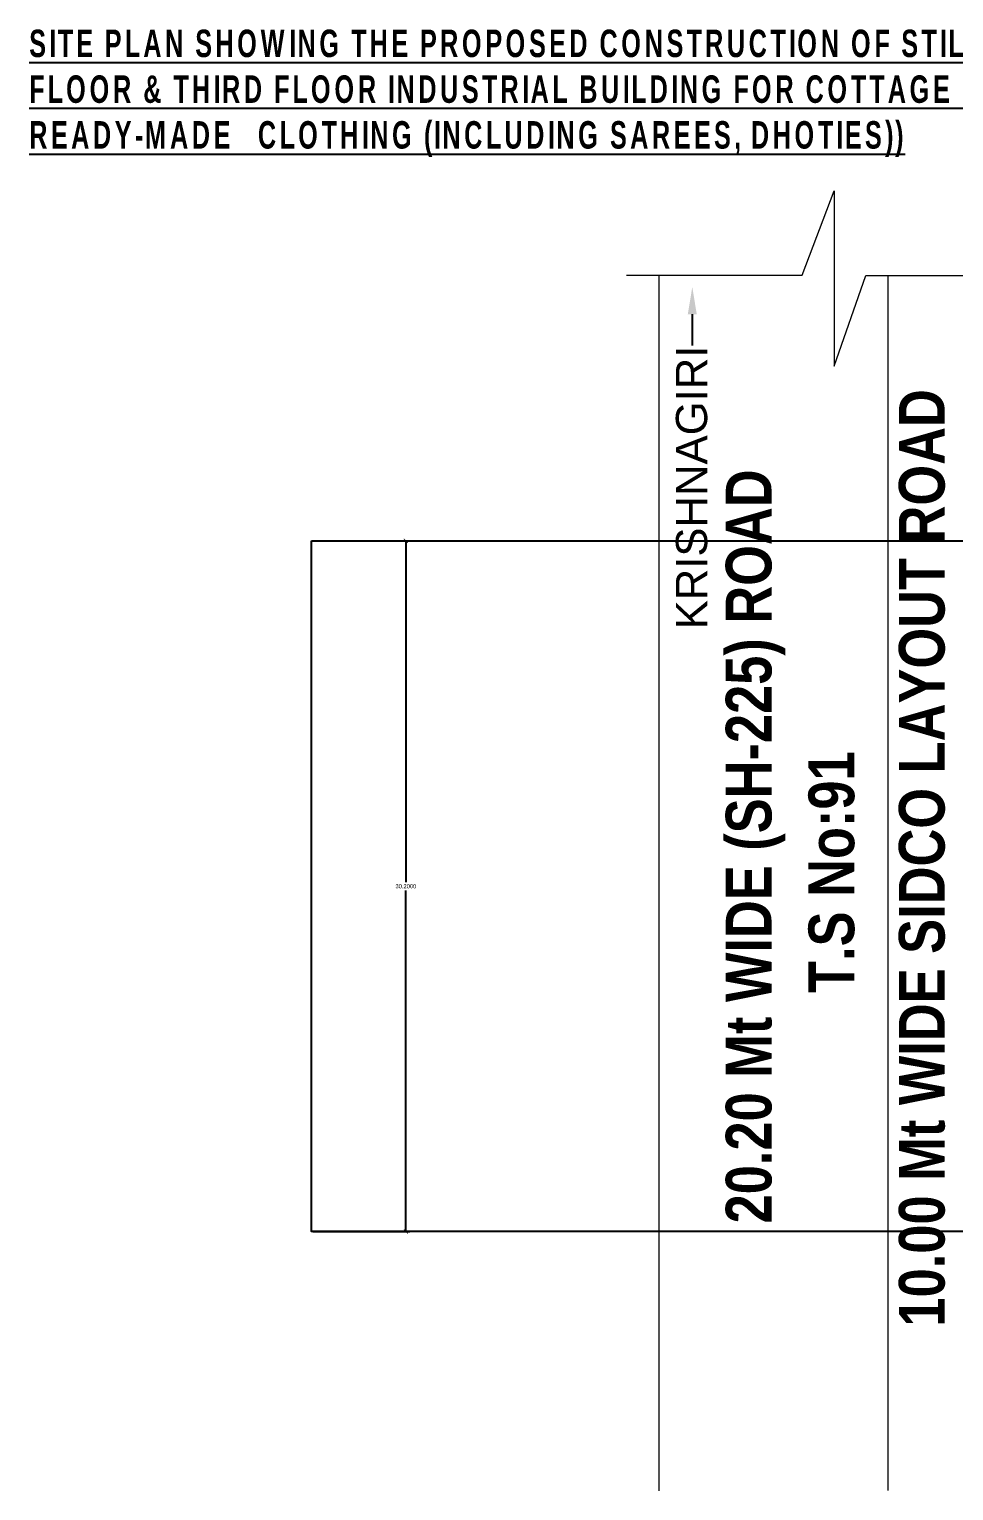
# Model space of a CAD drawing. Header units: metres. Extents: x -1559842 to -1559684, y 41615 to 41715.
# Drawn here: x -1559762.1 to -1559721.7, y 41643.7 to 41707.6 of the extents above; entities that cross this region are included whole.
import ezdxf
from ezdxf import colors
from ezdxf.entities.mleader import LeaderData, LeaderLine
from ezdxf.math import Vec2, Vec3

# ---------------------------------------------------------------- set-up
doc = ezdxf.new("R2010")
doc.units = ezdxf.units.M
doc.header["$LTSCALE"] = 750
doc.header["$MEASUREMENT"] = 0
doc.header["$PDMODE"] = 35
doc.header["$PDSIZE"] = 50
doc.linetypes.add('DASHED2', pattern=[0.375, 0.25, -0.125])
doc.layers.get('0').update_dxf_attribs({"lineweight": 5})
doc.layers.get('Defpoints').update_dxf_attribs({"lineweight": 0})
doc.layers.add('NOTIFIED_ROAD', color=183, linetype='Continuous', lineweight=13)
doc.layers.add('ROAD_WIDTH', color=7, linetype='Continuous')
doc.styles.get("Standard").update_dxf_attribs({"font": 'arial.ttf'})
doc.styles.add('STYLE2', font='romant.shx', dxfattribs={"width": 0.8, "height": 4})
doc.dimstyles.get("Standard").update_dxf_attribs({"dimtxt": 0.18, "dimasz": 0.18, "dimexe": 0.18, "dimexo": 0.0625, "dimgap": 0.09, "dimtad": 1, "dimtih": 1, "dimtoh": 1, "dimdec": 4, "dimzin": 0, "dimdsep": 46, "dimtxsty": 'Standard', "dimblk": 'ARCHTICK', "dimcen": 0.09, "dimadec": 0, "dimazin": 0, "dimtfac": 1, "dimtdec": 4, "dimtofl": 0, "dimtmove": 0, "dimatfit": 3, "dimldrblk": 'ARCHTICK', "dimfxl": 0, "dimtolj": 1, "dimtzin": 0, "dimarcsym": 0})

# ---------------------------------------------------------------- blocks, each defined once
blk = doc.blocks.new('_ArchTick')
at = {"color": 0, "linetype": 'ByBlock', "const_width": 0.15}
blk.add_lwpolyline([(-0.5, -0.5), (0.5, 0.5)], dxfattribs=at)
blk = doc.blocks.new('*D429')
at = {"layer": 'Defpoints', "color": 0}
for p in [(-1559749.798, 41685.269), (-1559749.798, 41655.069), (-1559745.675, 41655.069)]:
    blk.add_point(p, dxfattribs=at)
at = {"layer": 'NOTIFIED_ROAD', "color": 0, "lineweight": -2}
for p, q in [((-1559749.736, 41685.269), (-1559745.495, 41685.269)), ((-1559745.675, 41685.269), (-1559745.675, 41670.351)), ((-1559745.675, 41655.069), (-1559745.675, 41669.987)), ((-1559749.736, 41655.069), (-1559745.495, 41655.069))]:
    blk.add_line(p, q, dxfattribs=at)
at = {"layer": 'NOTIFIED_ROAD', "color": 0, "lineweight": -2, "xscale": 0.18, "yscale": 0.18, "zscale": 0.18}
for p, rotation in [((-1559745.675, 41685.269), 90), ((-1559745.675, 41655.069), 270)]:
    blk.add_blockref('_ArchTick', p, dxfattribs=dict(at, rotation=rotation))
at = {"layer": 'NOTIFIED_ROAD', "color": 0, "insert": (-1559745.675, 41670.169), "char_height": 0.18, "attachment_point": 5}
blk.add_mtext('\\A1;30.2000', dxfattribs=at)

msp = doc.modelspace()

# ---------------------------------------------------------------- linework, layer by layer
at = {"color": 7, "ltscale": 0.25}
msp.add_line((-1559734.59807, 41643.73676), (-1559734.59807, 41696.88059), dxfattribs=at)
at = {"color": 7, "linetype": 'DASHED2', "ltscale": 2}
msp.add_line((-1559724.59807, 41643.74568), (-1559724.59807, 41696.87168), dxfattribs=at)
at = {"color": 7, "ltscale": 0.25}
msp.add_lwpolyline([(-1559736.03469, 41696.88059), (-1559728.34624, 41696.88059), (-1559726.9555, 41700.58001), (-1559726.9555, 41692.90475), (-1559725.56866, 41696.87168), (-1559717.92142, 41696.87168)], dxfattribs=at)
at = {"layer": 'ROAD_WIDTH', "color": 1, "ltscale": 400}
msp.add_lwpolyline([(-1559749.79807, 41685.26868), (-1559719.59807, 41685.26868), (-1559719.59807, 41655.06868), (-1559749.79807, 41655.06868)], close=True, dxfattribs=at)

# ---------------------------------------------------------------- texts
at = {"color": 0, "lineweight": -2, "ltscale": 0.25, "insert": (-1559762.13787, 41707.62329), "char_height": 1.2, "width": 63.2230036, "attachment_point": 1, "style": 'STYLE2'}
msp.add_mtext('\\A1;{\\fSwis721 BlkCn BT|b1|i0|c0|p34;\\T1.2;\\L\\C152;SITE PLAN SHOWING THE PROPOSED CONSTRUCTION OF STILT FLOOR,  FIRST FLOOR, SECOND FLOOR & THIRD FLOOR INDUSTRIAL BUILDING FOR COTTAGE INDUSTRIES-(APPAREL AND READY-MADE \\H1.87817x; \\H0.53243x;CLOTHING (INCLUDING SAREES, DHOTIES)) \\H1.58529x; }', dxfattribs=at)
at = {"color": 0, "char_height": 2, "width": 250.7246121, "attachment_point": 1, "rotation": 90}
for s, insert in [('{\\fSwis721 Cn BT|b1|i0|c0|p34;10.00 Mt WIDE SIDCO LAYOUT ROAD}', (-1559724.12577, 41650.91822)), ('{\\fSwis721 Cn BT|b1|i0|c0|p34;20.20 Mt WIDE (SH-225) ROAD}', (-1559731.69292, 41655.42713)), ('{\\fSwis721 Cn BT|b1|i0|c0|p34;T.S No:91}', (-1559728.07657, 41665.50231))]:
    msp.add_mtext(s, dxfattribs=dict(at, insert=insert))

# ---------------------------------------------------------------- dimensions: what is measured, and where the dimension line sits
at = {"layer": 'NOTIFIED_ROAD', "color": 1}
dim = msp.add_aligned_dim(p1=(-1559749.79807, 41685.26868), p2=(-1559749.79807, 41655.06868), distance=4.12306, dimstyle='Standard', dxfattribs=at)
dim.commit()
dim.dimension.update_dxf_attribs({"geometry": '*D429', "text_midpoint": (-1559745.67501, 41670.16868)})

# ---------------------------------------------------------------- leaders
at = {"color": 7, "ltscale": 0.25}
ml = msp.add_multileader_mtext('Standard', dxfattribs=at)
ml.set_content('{\\C7;KRISHNAGIRI}', color=4)
ml.set_leader_properties(color=252)
ml.build(insert=Vec2(0, 0))
ml.multileader.update_dxf_attribs({"leader_type": 2, "text_left_attachment_type": 2, "text_right_attachment_type": 2, "dogleg_length": 0.05, "arrow_head_size": 1.18835, "scale": 2})
ctx = ml.context
ctx.base_point, ctx.scale, ctx.char_height, ctx.arrow_head_size, ctx.landing_gap_size, ctx.plane_origin, ctx.plane_x_axis, ctx.plane_y_axis = Vec3(-1559733.15588, 41681.70897), 2, 1.3665982, 1.18835, 0, Vec3(-1559733.15588, 41681.26705), Vec3(0, 1), Vec3(-1, 0)
ctx.left_attachment, ctx.right_attachment, ctx.text_align_type = 2, 2, 2
notes = []
notes.append((ctx, [(1, (1, 1, 0), (-1559733.15588, 41693.90887), (0, -1), 0.1, [(0, [(-1559733.15588, 41696.3693)], 0, [])])]))
ctx.mtext.insert, ctx.mtext.text_direction, ctx.mtext.rotation, ctx.mtext.alignment, ctx.mtext.flow_direction = Vec3(-1559733.87201, 41693.80887), Vec3(0, 1), 1.57079633, 3, 5
for ctx, leaders in notes:
    for number, flags, end, landing, length, lines in leaders:
        leader = LeaderData()
        leader.index, (leader.has_last_leader_line, leader.has_dogleg_vector, leader.attachment_direction) = number, flags
        leader.last_leader_point, leader.dogleg_vector, leader.dogleg_length = Vec3(end), Vec3(landing), length
        for number, points, colour, breaks in lines:
            line = LeaderLine()
            line.index, line.vertices, line.color, line.breaks = number, Vec3.list(points), colors.encode_raw_color(colour), breaks
            leader.lines.append(line)
        ctx.leaders.append(leader)

doc.saveas('drawing.dxf')
